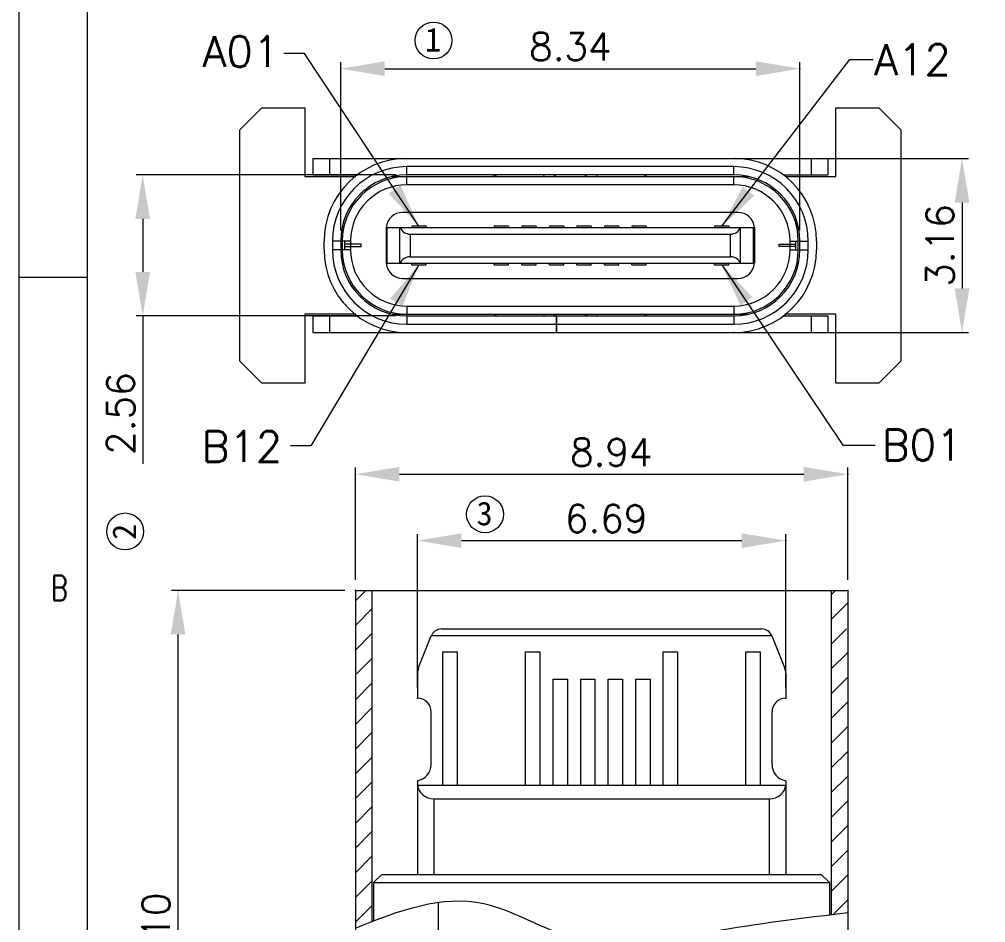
# Model space of a CAD drawing. Extents: x 2510 to 2656, y 708 to 759.
# Drawn here: x 2510.31 to 2527.86, y 734.01 to 750.41 of the extents above; entities that cross this region are included whole.
import ezdxf
from ezdxf.enums import TextEntityAlignment as Align

# ---------------------------------------------------------------- set-up
doc = ezdxf.new("R2010")
doc.units = 0
doc.header["$MEASUREMENT"] = 0
doc.layers.get('0').update_dxf_attribs({"linetype": 'CONTINUOUS', "lineweight": 20})
doc.layers.add('HANBO', color=7, linetype='CONTINUOUS', lineweight=9)
doc.styles.add('ROMANS', font='ROMANS.SHX', dxfattribs={"bigfont": 'gbcbig.shx'})
doc.styles.add('style2', font='')
doc.styles.get('style2').set_extended_font_data('SimSun')
doc.dimstyles.new('汉博电子', dxfattribs={"dimtxt": 0.5, "dimasz": 0.8, "dimexe": 0.12, "dimexo": 0.19, "dimgap": 0.15, "dimtad": 1, "dimzin": 1, "dimdsep": 46, "dimtxsty": 'ROMANS', "dimcen": 2.13, "dimclrd": 3, "dimclre": 3, "dimclrt": 2, "dimazin": 2, "dimtfac": 1, "dimtmove": 0, "dimatfit": 3, "dimfxl": 1, "dimlwd": 13, "dimlwe": 13, "dimarcsym": 0})

# ---------------------------------------------------------------- blocks, each defined once
blk = doc.blocks.new('*D5')
at = {"color": 3, "lineweight": 13, "transparency": 16777216}
for p, q in [((2516.148, 746.572), (2516.148, 749.631)), ((2524.488, 746.572), (2524.488, 749.631)), ((2516.948, 749.511), (2523.688, 749.511))]:
    blk.add_line(p, q, dxfattribs=at)
at = {"color": 3, "transparency": 16777216}
for points in [[(2516.948, 749.645), (2516.948, 749.378), (2516.148, 749.511)], [(2523.688, 749.645), (2523.688, 749.378), (2524.488, 749.511)]]:
    blk.add_solid(points, dxfattribs=at)
at = {"layer": 'HANBO', "color": 0, "transparency": 16777216}
for p in [(2524.488, 749.511), (2516.148, 746.382), (2524.488, 746.382)]:
    blk.add_point(p, dxfattribs=at)
at = {"color": 2, "transparency": 16777216, "insert": (2520.318, 749.911), "char_height": 0.5, "attachment_point": 5, "style": 'ROMANS'}
blk.add_mtext('8.34', dxfattribs=at)
blk = doc.blocks.new('*D6')
at = {"color": 3, "lineweight": 13, "transparency": 16777216}
for p, q in [((2517.158, 747.582), (2512.433, 747.582)), ((2512.553, 746.782), (2512.553, 745.822)), ((2517.158, 745.022), (2512.433, 745.022)), ((2512.553, 745.022), (2512.553, 742.336))]:
    blk.add_line(p, q, dxfattribs=at)
at = {"color": 3, "transparency": 16777216}
for points in [[(2512.42, 746.782), (2512.686, 746.782), (2512.553, 747.582)], [(2512.42, 745.822), (2512.686, 745.822), (2512.553, 745.022)]]:
    blk.add_solid(points, dxfattribs=at)
at = {"layer": 'HANBO', "color": 0, "transparency": 16777216}
for p in [(2517.348, 747.582), (2512.553, 745.022), (2517.348, 745.022)]:
    blk.add_point(p, dxfattribs=at)
at = {"color": 2, "transparency": 16777216, "insert": (2512.153, 743.248), "char_height": 0.5, "attachment_point": 5, "rotation": 90, "style": 'ROMANS'}
blk.add_mtext('2.56', dxfattribs=at)
blk = doc.blocks.new('*D7')
at = {"color": 3, "lineweight": 13, "transparency": 16777216}
for p, q in [((2523.513, 747.881), (2527.551, 747.881)), ((2527.431, 747.081), (2527.431, 745.522)), ((2523.478, 744.722), (2527.551, 744.722))]:
    blk.add_line(p, q, dxfattribs=at)
at = {"color": 3, "transparency": 16777216}
for points in [[(2527.298, 747.081), (2527.565, 747.081), (2527.431, 747.881)], [(2527.298, 745.522), (2527.565, 745.522), (2527.431, 744.722)]]:
    blk.add_solid(points, dxfattribs=at)
at = {"layer": 'HANBO', "color": 0, "transparency": 16777216}
for p in [(2523.323, 747.881), (2523.288, 744.722), (2527.431, 744.722)]:
    blk.add_point(p, dxfattribs=at)
at = {"color": 2, "transparency": 16777216, "insert": (2527.031, 746.301), "char_height": 0.5, "attachment_point": 5, "rotation": 90, "style": 'ROMANS'}
blk.add_mtext('3.16', dxfattribs=at)
blk = doc.blocks.new('*D14')
at = {"color": 3, "lineweight": 13, "transparency": 16777216}
for p, q in [((2517.541, 738.273), (2517.541, 741.062)), ((2524.231, 738.273), (2524.231, 741.062)), ((2518.341, 740.942), (2523.431, 740.942))]:
    blk.add_line(p, q, dxfattribs=at)
at = {"color": 3, "transparency": 16777216}
for points in [[(2518.341, 741.075), (2518.341, 740.809), (2517.541, 740.942)], [(2523.431, 741.075), (2523.431, 740.809), (2524.231, 740.942)]]:
    blk.add_solid(points, dxfattribs=at)
at = {"layer": 'HANBO', "color": 0, "transparency": 16777216}
for p in [(2524.231, 740.942), (2517.541, 738.083), (2524.231, 738.083)]:
    blk.add_point(p, dxfattribs=at)
at = {"color": 2, "transparency": 16777216, "insert": (2520.968, 741.342), "char_height": 0.5, "attachment_point": 5, "style": 'ROMANS'}
blk.add_mtext('6.69', dxfattribs=at)
blk = doc.blocks.new('*D15')
at = {"color": 3, "lineweight": 13, "transparency": 16777216}
for p, q in [((2516.226, 740.038), (2513.076, 740.038)), ((2513.196, 727.738), (2513.196, 739.238)), ((2514.696, 726.938), (2513.076, 726.938))]:
    blk.add_line(p, q, dxfattribs=at)
at = {"color": 3, "transparency": 16777216}
for points in [[(2513.062, 739.238), (2513.329, 739.238), (2513.196, 740.038)], [(2513.062, 727.738), (2513.329, 727.738), (2513.196, 726.938)]]:
    blk.add_solid(points, dxfattribs=at)
at = {"layer": 'HANBO', "color": 0, "transparency": 16777216}
for p in [(2513.196, 740.038), (2516.416, 740.038), (2514.886, 726.938)]:
    blk.add_point(p, dxfattribs=at)
at = {"color": 2, "transparency": 16777216, "insert": (2512.796, 733.589), "char_height": 0.5, "attachment_point": 5, "rotation": 90, "style": 'ROMANS'}
blk.add_mtext('13.10', dxfattribs=at)
blk = doc.blocks.new('*D16')
at = {"color": 3, "lineweight": 13, "transparency": 16777216}
for p, q in [((2516.416, 740.228), (2516.416, 742.267)), ((2525.356, 740.228), (2525.356, 742.267)), ((2517.216, 742.147), (2524.556, 742.147))]:
    blk.add_line(p, q, dxfattribs=at)
at = {"color": 3, "transparency": 16777216}
for points in [[(2517.216, 742.281), (2517.216, 742.014), (2516.416, 742.147)], [(2524.556, 742.281), (2524.556, 742.014), (2525.356, 742.147)]]:
    blk.add_solid(points, dxfattribs=at)
at = {"layer": 'HANBO', "color": 0, "transparency": 16777216}
for p in [(2525.356, 742.147), (2516.416, 740.038), (2525.356, 740.038)]:
    blk.add_point(p, dxfattribs=at)
at = {"color": 2, "transparency": 16777216, "insert": (2521.062, 742.547), "char_height": 0.5, "attachment_point": 5, "style": 'ROMANS'}
blk.add_mtext('8.94', dxfattribs=at)

msp = doc.modelspace()

# ---------------------------------------------------------------- linework, layer by layer
at = {"layer": 'HANBO', "color": 7, "linetype": 'Continuous'}
for p, q in [((2514.318, 748.402), (2514.718, 748.802)), ((2514.718, 748.802), (2515.498, 748.802)), ((2515.498, 748.802), (2515.498, 747.552)), ((2525.138, 748.802), (2525.918, 748.802)), ((2525.138, 747.552), (2525.138, 748.802)), ((2525.918, 748.802), (2526.318, 748.402)), ((2514.318, 744.202), (2514.318, 748.402)), ((2526.318, 748.402), (2526.318, 744.202)), ((2515.643, 747.882), (2515.643, 747.582)), ((2515.643, 747.882), (2524.993, 747.882)), ((2515.943, 747.882), (2515.943, 747.582)), ((2524.693, 747.882), (2524.693, 747.582)), ((2524.993, 747.882), (2524.993, 747.582)), ((2517.348, 747.582), (2517.348, 747.732)), ((2523.288, 747.732), (2517.348, 747.732)), ((2523.288, 747.582), (2523.288, 747.732)), ((2515.498, 747.552), (2516.421, 747.552)), ((2515.643, 747.582), (2516.458, 747.582)), ((2517.082, 747.552), (2523.555, 747.552)), ((2523.288, 747.582), (2517.348, 747.582)), ((2517.348, 747.402), (2517.348, 747.552)), ((2518.934, 747.574), (2519.013, 747.552)), ((2519.837, 747.552), (2519.845, 747.582)), ((2520.01, 747.582), (2520.05, 747.57)), ((2520.045, 747.552), (2520.05, 747.57)), ((2520.587, 747.57), (2520.627, 747.582)), ((2520.587, 747.57), (2520.592, 747.552)), ((2520.791, 747.582), (2520.8, 747.552)), ((2521.624, 747.552), (2521.703, 747.574)), ((2523.288, 747.402), (2523.288, 747.552)), ((2524.188, 747.582), (2524.993, 747.582)), ((2524.227, 747.552), (2525.138, 747.552)), ((2523.288, 747.402), (2517.348, 747.402)), ((2523.363, 746.902), (2517.273, 746.902)), ((2517.698, 746.652), (2517.438, 746.652)), ((2517.438, 746.652), (2517.438, 746.627)), ((2517.698, 746.652), (2517.698, 746.627)), ((2519.198, 746.652), (2518.938, 746.652)), ((2518.938, 746.652), (2518.938, 746.627)), ((2519.198, 746.652), (2519.198, 746.627)), ((2519.698, 746.652), (2519.438, 746.652)), ((2519.438, 746.652), (2519.438, 746.627)), ((2519.698, 746.652), (2519.698, 746.627)), ((2520.198, 746.652), (2519.938, 746.652)), ((2519.938, 746.652), (2519.938, 746.627)), ((2520.198, 746.652), (2520.198, 746.627)), ((2520.698, 746.652), (2520.438, 746.652)), ((2520.438, 746.652), (2520.438, 746.627)), ((2520.698, 746.652), (2520.698, 746.627)), ((2521.198, 746.652), (2520.938, 746.652)), ((2520.938, 746.652), (2520.938, 746.627)), ((2521.198, 746.652), (2521.198, 746.627)), ((2521.698, 746.652), (2521.438, 746.652)), ((2521.438, 746.652), (2521.438, 746.627)), ((2521.698, 746.652), (2521.698, 746.627)), ((2523.198, 746.652), (2522.938, 746.652)), ((2522.938, 746.652), (2522.938, 746.627)), ((2523.198, 746.652), (2523.198, 746.627)), ((2516.973, 746.627), (2516.973, 745.977)), ((2516.973, 746.627), (2523.663, 746.627)), ((2516.995, 745.977), (2516.995, 746.627)), ((2517.225, 745.977), (2517.225, 746.627)), ((2517.411, 746.507), (2523.226, 746.507)), ((2517.411, 746.507), (2517.411, 746.097)), ((2523.226, 746.097), (2523.226, 746.507)), ((2523.411, 745.977), (2523.411, 746.627)), ((2523.642, 745.977), (2523.642, 746.627)), ((2523.663, 746.627), (2523.663, 745.977)), ((2515.848, 746.222), (2515.848, 746.382)), ((2515.998, 746.382), (2515.998, 746.222)), ((2516.148, 746.382), (2515.998, 746.382)), ((2516.148, 746.382), (2516.148, 746.222)), ((2516.178, 746.382), (2516.178, 746.222)), ((2516.328, 746.382), (2516.178, 746.382)), ((2516.223, 746.227), (2516.223, 746.377)), ((2516.523, 746.322), (2516.223, 746.322)), ((2516.328, 746.382), (2516.328, 746.222)), ((2516.523, 746.282), (2516.523, 746.322)), ((2524.113, 746.322), (2524.413, 746.322)), ((2524.113, 746.282), (2524.113, 746.322)), ((2524.308, 746.382), (2524.458, 746.382)), ((2524.308, 746.222), (2524.308, 746.382)), ((2524.413, 746.227), (2524.413, 746.377)), ((2524.458, 746.222), (2524.458, 746.382)), ((2524.488, 746.382), (2524.638, 746.382)), ((2524.488, 746.222), (2524.488, 746.382)), ((2524.638, 746.222), (2524.638, 746.382)), ((2524.788, 746.382), (2524.788, 746.222)), ((2516.148, 746.222), (2515.998, 746.222)), ((2516.328, 746.222), (2516.178, 746.222)), ((2516.223, 746.282), (2516.523, 746.282)), ((2524.413, 746.282), (2524.113, 746.282)), ((2524.308, 746.222), (2524.458, 746.222)), ((2524.488, 746.222), (2524.638, 746.222)), ((2516.973, 745.977), (2523.663, 745.977)), ((2517.411, 746.097), (2523.226, 746.097)), ((2517.438, 745.952), (2517.438, 745.977)), ((2517.438, 745.952), (2517.698, 745.952)), ((2517.698, 745.952), (2517.698, 745.977)), ((2518.938, 745.952), (2518.938, 745.977)), ((2518.938, 745.952), (2519.198, 745.952)), ((2519.198, 745.952), (2519.198, 745.977)), ((2519.438, 745.952), (2519.438, 745.977)), ((2519.438, 745.952), (2519.698, 745.952)), ((2519.698, 745.952), (2519.698, 745.977)), ((2519.938, 745.952), (2519.938, 745.977)), ((2519.938, 745.952), (2520.198, 745.952)), ((2520.198, 745.952), (2520.198, 745.977)), ((2520.438, 745.952), (2520.438, 745.977)), ((2520.438, 745.952), (2520.698, 745.952)), ((2520.698, 745.952), (2520.698, 745.977)), ((2520.938, 745.952), (2520.938, 745.977)), ((2520.938, 745.952), (2521.198, 745.952)), ((2521.198, 745.952), (2521.198, 745.977)), ((2521.438, 745.952), (2521.438, 745.977)), ((2521.438, 745.952), (2521.698, 745.952)), ((2521.698, 745.952), (2521.698, 745.977)), ((2522.938, 745.952), (2522.938, 745.977)), ((2522.938, 745.952), (2523.198, 745.952)), ((2523.198, 745.952), (2523.198, 745.977)), ((2517.273, 745.702), (2523.363, 745.702)), ((2517.348, 745.202), (2523.288, 745.202)), ((2517.348, 745.202), (2517.348, 745.052)), ((2523.288, 745.202), (2523.288, 745.052)), ((2515.498, 745.052), (2515.498, 743.802)), ((2516.421, 745.052), (2515.498, 745.052)), ((2515.643, 745.022), (2515.643, 744.722)), ((2515.643, 745.022), (2516.458, 745.022)), ((2515.943, 745.022), (2515.943, 744.722)), ((2517.082, 745.052), (2523.555, 745.052)), ((2517.348, 745.022), (2523.288, 745.022)), ((2517.348, 745.022), (2517.348, 744.872)), ((2519.013, 745.052), (2518.934, 745.029)), ((2519.845, 745.022), (2519.837, 745.052)), ((2520.05, 745.033), (2520.013, 745.023)), ((2520.05, 745.033), (2520.045, 745.052)), ((2520.063, 745.022), (2520.063, 744.722)), ((2520.073, 744.722), (2520.073, 745.022)), ((2520.592, 745.052), (2520.587, 745.033)), ((2520.624, 745.023), (2520.587, 745.033)), ((2520.8, 745.052), (2520.791, 745.022)), ((2521.703, 745.029), (2521.624, 745.052)), ((2523.288, 745.022), (2523.288, 744.872)), ((2524.179, 745.022), (2524.993, 745.022)), ((2525.138, 745.052), (2524.216, 745.052)), ((2524.693, 745.022), (2524.693, 744.722)), ((2524.993, 745.022), (2524.993, 744.722)), ((2525.138, 743.802), (2525.138, 745.052)), ((2515.643, 744.722), (2524.993, 744.722)), ((2517.348, 744.872), (2520.063, 744.872)), ((2520.073, 744.872), (2523.288, 744.872)), ((2514.718, 743.802), (2514.318, 744.202)), ((2526.318, 744.202), (2525.918, 743.802)), ((2515.498, 743.802), (2514.718, 743.802)), ((2525.918, 743.802), (2525.138, 743.802)), ((2516.416, 740.038), (2516.416, 729.038)), ((2516.416, 740.038), (2525.356, 740.038)), ((2516.716, 740.038), (2516.716, 734.025)), ((2525.056, 740.038), (2525.056, 734.152)), ((2525.356, 740.038), (2525.356, 729.038)), ((2517.979, 739.338), (2523.794, 739.338)), ((2520.631, 739.338), (2520.641, 739.338)), ((2517.563, 738.636), (2517.793, 739.212)), ((2517.796, 739.218), (2523.977, 739.218)), ((2520.631, 739.218), (2520.641, 739.218)), ((2523.979, 739.212), (2524.21, 738.636)), ((2518.006, 736.503), (2518.006, 738.924)), ((2518.006, 738.924), (2518.266, 738.924)), ((2518.266, 738.924), (2518.266, 736.503)), ((2519.506, 736.503), (2519.506, 738.924)), ((2519.506, 738.924), (2519.766, 738.924)), ((2519.766, 738.924), (2519.766, 736.503)), ((2522.006, 736.503), (2522.006, 738.924)), ((2522.006, 738.924), (2522.266, 738.924)), ((2522.266, 738.924), (2522.266, 736.503)), ((2523.506, 736.503), (2523.506, 738.924)), ((2523.506, 738.924), (2523.766, 738.924)), ((2523.766, 738.924), (2523.766, 736.503)), ((2517.541, 738.525), (2517.541, 738.083)), ((2520.006, 736.503), (2520.006, 738.424)), ((2520.006, 738.424), (2520.266, 738.424)), ((2520.266, 738.424), (2520.266, 736.503)), ((2520.506, 736.503), (2520.506, 738.424)), ((2520.506, 738.424), (2520.766, 738.424)), ((2520.631, 738.424), (2520.641, 738.424)), ((2520.766, 738.424), (2520.766, 736.503)), ((2521.006, 736.503), (2521.006, 738.424)), ((2521.006, 738.424), (2521.266, 738.424)), ((2521.266, 738.424), (2521.266, 736.503)), ((2521.506, 736.503), (2521.506, 738.424)), ((2521.506, 738.424), (2521.766, 738.424)), ((2521.766, 738.424), (2521.766, 736.503)), ((2524.231, 738.525), (2524.231, 738.083)), ((2517.791, 736.878), (2517.791, 737.833)), ((2523.981, 736.878), (2523.981, 737.833)), ((2521.006, 737.17), (2521.006, 737.182)), ((2517.541, 736.583), (2517.541, 734.883)), ((2517.542, 736.503), (2524.23, 736.503)), ((2521.382, 736.503), (2521.392, 736.503)), ((2524.231, 736.583), (2524.231, 734.883)), ((2517.841, 736.253), (2517.841, 734.883)), ((2517.841, 736.253), (2523.931, 736.253)), ((2521.382, 736.253), (2521.392, 736.253)), ((2523.931, 736.253), (2523.931, 734.883)), ((2516.896, 734.883), (2516.746, 734.733)), ((2516.896, 734.883), (2524.876, 734.883)), ((2520.631, 734.883), (2520.641, 734.883)), ((2524.876, 734.883), (2525.026, 734.733)), ((2516.746, 734.733), (2525.026, 734.733)), ((2520.631, 734.733), (2520.641, 734.733)), ((2517.916, 734.373), (2517.916, 729.038))]:
    msp.add_line(p, q, dxfattribs=at)
at = {"layer": 'HANBO'}
for p, q in [((2511.548, 745.718), (2510.313, 745.718)), ((2516.746, 734.733), (2516.746, 734.037)), ((2525.026, 734.733), (2525.026, 734.148))]:
    msp.add_line(p, q, dxfattribs=at)
at = {"layer": 'HANBO', "color": 2}
for p, q in [((2516.416, 739.851), (2516.603, 740.038)), ((2525.056, 739.959), (2525.135, 740.038)), ((2525.056, 739.51), (2525.356, 739.81)), ((2516.416, 739.402), (2516.716, 739.702)), ((2525.056, 739.061), (2525.333, 739.338)), ((2516.416, 738.953), (2516.716, 739.253)), ((2516.416, 738.504), (2516.716, 738.804)), ((2525.056, 738.612), (2525.356, 738.912)), ((2525.056, 738.163), (2525.356, 738.463)), ((2516.416, 738.054), (2516.716, 738.354)), ((2516.416, 737.605), (2516.716, 737.905)), ((2525.056, 737.714), (2525.356, 738.014)), ((2525.056, 737.265), (2525.356, 737.565)), ((2516.416, 737.156), (2516.716, 737.456)), ((2516.416, 736.707), (2516.716, 737.007)), ((2525.056, 736.816), (2525.356, 737.116)), ((2525.056, 736.367), (2525.356, 736.667)), ((2516.416, 736.258), (2516.716, 736.558)), ((2516.416, 735.809), (2516.716, 736.109)), ((2525.056, 735.918), (2525.356, 736.218)), ((2525.056, 735.469), (2525.356, 735.769)), ((2516.416, 735.36), (2516.716, 735.66)), ((2525.056, 735.02), (2525.356, 735.32)), ((2516.416, 734.911), (2516.716, 735.211)), ((2516.416, 734.462), (2516.716, 734.762)), ((2525.056, 734.571), (2525.356, 734.871)), ((2525.09, 734.156), (2525.356, 734.422)), ((2516.416, 734.013), (2516.716, 734.313))]:
    msp.add_line(p, q, dxfattribs=at)
at = {"layer": 'HANBO', "linetype": 'Continuous', "lineweight": 0}
for points in [[(2510.313, 758.681), (2579.905, 758.681), (2579.905, 709.298), (2510.313, 709.298)], [(2511.548, 757.446), (2578.671, 757.446), (2578.673, 710.532), (2511.548, 710.532)]]:
    msp.add_lwpolyline(points, close=True, dxfattribs=at)
at = {"layer": 'HANBO', "color": 3, "ltscale": 2}
for centre in [(2517.834, 750.023), (2518.769, 741.42), (2512.234, 741.109)]:
    msp.add_circle(centre, 0.335, dxfattribs=at)
at = {"layer": 'HANBO', "color": 7, "linetype": 'Continuous'}
for centre, radius, start, end in [((2517.348, 746.382), 1.5, 90, 180), ((2523.288, 746.382), 1.5, 0, 90), ((2517.348, 746.382), 1.35, 90, 180), ((2523.288, 746.382), 1.35, 0, 90), ((2517.348, 746.382), 1.2, 90, 180), ((2517.348, 746.382), 1.17, 90, 180), ((2518.879, 747.382), 0.2, 74.2183, 90), ((2523.288, 746.382), 1.2, 0, 90), ((2523.288, 746.382), 1.17, 0, 90), ((2517.348, 746.382), 1.02, 90, 180), ((2523.288, 746.382), 1.02, 0, 90), ((2517.273, 746.602), 0.3, 90, 175.2198), ((2523.363, 746.602), 0.3, 4.7802, 90), ((2517.348, 746.222), 1.5, 180, 270), ((2517.348, 746.222), 1.35, 180, 270), ((2517.348, 746.222), 1.2, 180, 270), ((2517.348, 746.222), 1.17, 180, 270), ((2517.348, 746.222), 1.02, 180, 270), ((2523.288, 746.222), 1.5, 270, 0), ((2523.288, 746.222), 1.35, 270, 0), ((2523.288, 746.222), 1.2, 270, 0), ((2523.288, 746.222), 1.17, 270, 0), ((2523.288, 746.222), 1.02, 270, 0), ((2517.273, 746.002), 0.3, 184.7802, 270), ((2523.363, 746.002), 0.3, 270, 355.2198), ((2521.758, 745.222), 0.2, 254.2183, 270), ((2517.979, 739.138), 0.2, 90, 158.1986), ((2523.794, 739.138), 0.2, 21.8014, 90), ((2517.841, 738.524), 0.3, 158.1986, 180), ((2523.931, 738.524), 0.3, 0, 21.8014), ((2517.541, 737.833), 0.25, 0, 90), ((2524.231, 737.833), 0.25, 90, 180), ((2517.491, 736.878), 0.3, 279.5941, 0), ((2524.281, 736.878), 0.3, 180, 260.4059)]:
    msp.add_arc(centre, radius, start, end, dxfattribs=at)
for centre, major_axis, ratio, start_param, end_param in [((2517.411, 746.707), (0, 0.2), 1, -4.300872, -3.141593), ((2523.226, 746.707), (0, 0.2), 1, -3.141593, -1.982313), ((2517.411, 745.897), (0.2, 0), 1, 1.570737, 2.730016), ((2523.226, 745.897), (0.2, 0), 1, 0.411517, 1.570796), ((2517.841, 736.525), (0.3, 0), 0.909091, -3.058163, -1.570796), ((2523.931, 736.525), (0.3, 0), 0.909091, -1.570796, -0.08343)]:
    msp.add_ellipse(centre, major_axis=major_axis, ratio=ratio, start_param=start_param, end_param=end_param, dxfattribs=at)
at = {"layer": 'HANBO'}
msp.add_open_spline([(2516.416, 733.903), (2517.21, 734.235), (2518.528, 734.705), (2520.6, 733.375), (2522.929, 733.898), (2524.611, 734.099), (2525.356, 734.188)], degree=3, knots=[0.30341, 0.30341, 0.30341, 0.30341, 2.697852, 4.298878, 7.160646, 9.433905, 9.433905, 9.433905, 9.433905], dxfattribs=at)

# ---------------------------------------------------------------- texts
at = {"color": 2, "char_height": 0.56, "attachment_point": 1, "style": 'ROMANS'}
for s, insert in [('\\A1;A01', (2513.641, 750.102)), ('\\A1;A12', (2525.837, 749.955)), ('\\A1;B01', (2525.974, 742.958)), ('\\A1;B12', (2513.622, 742.93))]:
    msp.add_mtext(s, dxfattribs=dict(at, insert=insert))
at = {"layer": 'HANBO', "color": 3, "style": 'style2'}
for s, p in [('1', (2517.68, 749.823)), ('3', (2518.615, 741.22))]:
    msp.add_text(s, height=0.43, dxfattribs=at).set_placement(p)
msp.add_text('2', height=0.43, rotation=90, dxfattribs=at).set_placement((2512.434, 740.955))
at = {"layer": 'HANBO', "style": 'ROMANS', "width": 0.75}
msp.add_text('B', height=0.453, dxfattribs=at).set_placement((2511.041, 739.853), align=Align.CENTER)

# ---------------------------------------------------------------- dimensions: what is measured, and where the dimension line sits
at = {"color": 2}
for base, p1, p2, picture, middle in [((2524.488, 749.511), (2516.148, 746.382), (2524.488, 746.382), '*D5', (2520.318, 749.511)), ((2525.356, 742.147), (2516.416, 740.038), (2525.356, 740.038), '*D16', (2521.062, 742.147)), ((2524.231, 740.942), (2517.541, 738.083), (2524.231, 738.083), '*D14', (2520.968, 740.942))]:
    dim = msp.add_linear_dim(base=base, p1=p1, p2=p2, dimstyle='汉博电子', dxfattribs=at)
    dim.commit()
    dim.dimension.update_dxf_attribs({"geometry": picture, "text_midpoint": middle, "dimtype": 160})
for base, p1, p2, picture, middle in [((2527.431, 744.722), (2523.323, 747.881), (2523.288, 744.722), '*D7', (2527.431, 746.301)), ((2512.553, 745.022), (2517.348, 747.582), (2517.348, 745.022), '*D6', (2512.553, 743.248)), ((2513.196, 740.038), (2514.886, 726.938), (2516.416, 740.038), '*D15', (2513.196, 733.589))]:
    dim = msp.add_linear_dim(base=base, p1=p1, p2=p2, angle=90, dimstyle='汉博电子', dxfattribs=at)
    dim.commit()
    dim.dimension.update_dxf_attribs({"geometry": picture, "text_midpoint": middle, "dimtype": 160})

# ---------------------------------------------------------------- leaders
at = {"annotation_type": 0, "has_hookline": 1, "hookline_direction": 1}
for points in [[(2517.568, 746.652), (2515.49, 749.785), (2515.115, 749.785)], [(2517.568, 745.952), (2515.607, 742.664), (2515.239, 742.664)]]:
    msp.add_leader(points, dimstyle='汉博电子', override={"dimgap": 0.1, "dimtad": 0}, dxfattribs=at)
at = {"color": 2, "annotation_type": 0, "has_hookline": 1, "hookline_direction": 0}
for points in [[(2523.068, 746.652), (2525.396, 749.677), (2525.816, 749.677)], [(2523.068, 745.952), (2525.266, 742.678), (2525.851, 742.678)]]:
    msp.add_leader(points, dimstyle='汉博电子', override={"dimgap": 0.1, "dimtad": 0}, dxfattribs=at)

doc.saveas('drawing.dxf')
